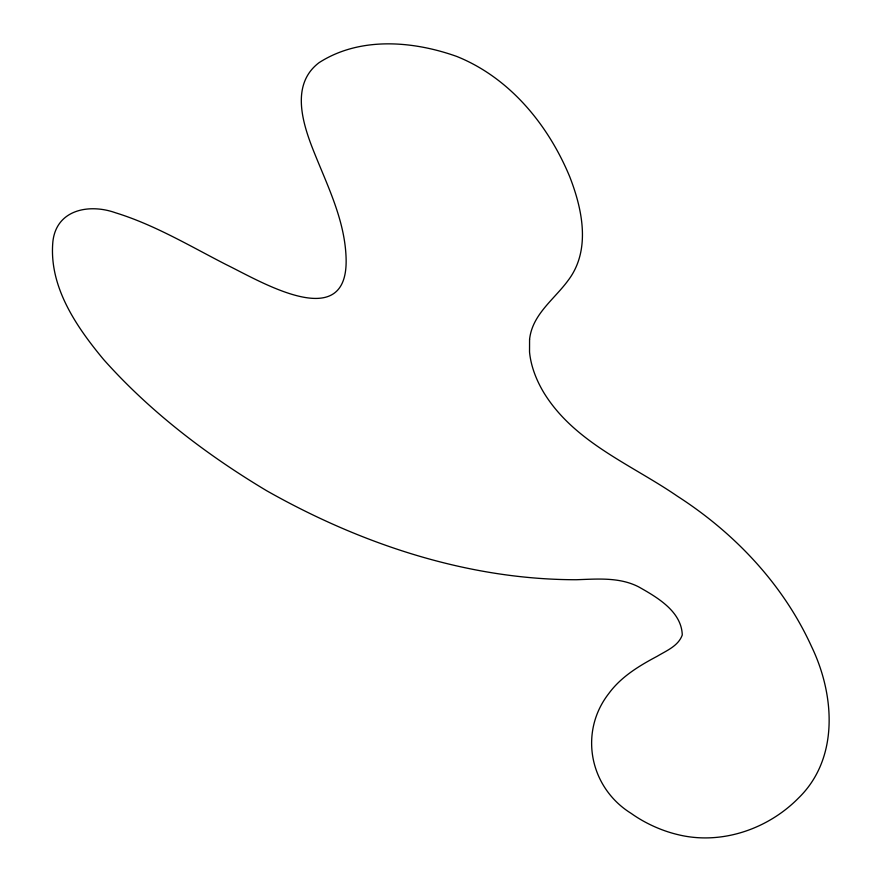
<?xml version="1.0" encoding="UTF-8"?>
<svg xmlns="http://www.w3.org/2000/svg" width="882" height="882" viewBox="0 0 882 882"><rect width="100%" height="100%" fill="white"/><g stroke="black" fill="none" stroke-linecap="round" stroke-linejoin="round"><path stroke-width="1.32" d="M529.575 339.493L529.531 351.951A144.791 89.6 26.4 0 0 543.797 392.611C574.27 442.422 631.17 464.417 677.376 496.191C734.541 532.971 783.117 584.215 811.473 646.418C834.626 694.255 839.521 758.244 798.453 798.111C767.527 829.488 720.506 845.408 677.244 834.471A65.246 30.153 24.9 0 1 631.17 813.391C589.606 787.648 578.581 732.281 608.801 693.528C621.082 676.737 639.185 665.822 657.255 656.241C666.527 650.651 678.346 645.999 682.271 634.985C681.543 611.358 657.035 597.235 638.634 586.861C619.351 576.949 597.246 579.044 576.354 579.728C467.57 579.761 360.595 543.874 266.607 490.701C206.653 454.792 150.293 411.916 103.69 359.602C76.282 326.671 48.631 286.452 52.898 241.47C56.525 209.266 89.6 203.477 115.498 212.771C154.637 224.822 189.95 246.067 226.189 264.622C260.951 281.556 350.584 336.196 345.976 255.383C344.123 219.684 328.148 187.072 315.006 154.482C303.408 126.016 289.34 85.19 319.03 62.688C359.801 36.438 412.875 40.804 456.766 56.448C509.741 77.748 548.196 124.836 569.673 176.598C582.418 209.243 591.172 250.268 568.041 280.542C554.238 299.395 532.155 314.51 529.575 339.493"/></g></svg>
